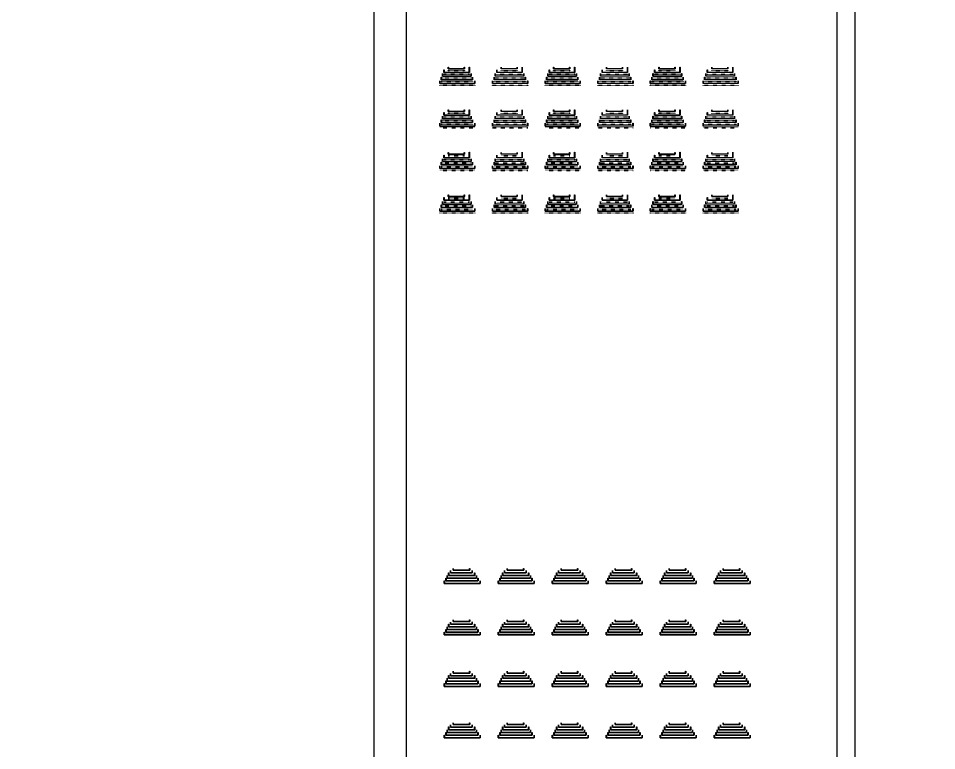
# Model space of a CAD drawing. Header units: inches. Extents: x -42 to 72, y -34 to 80.
# Drawn here: x 43.22 to 50.37, y 24.43 to 30.13 of the extents above; entities that cross this region are included whole.
import ezdxf

# ---------------------------------------------------------------- set-up
doc = ezdxf.new("R2010")
doc.units = ezdxf.units.IN
doc.header["$MEASUREMENT"] = 0
doc.layers.add('Layer 1', color=7, linetype='Continuous')

# ---------------------------------------------------------------- blocks, each defined once
blk = doc.blocks.new('*U2206')
blk.add_lwpolyline([(-0.0014, -0.0013), (0.0014, -0.0013), (0, 0.0013)], close=True)
blk = doc.blocks.new('*U2207')
at = {"color": 0, "linetype": 'ByBlock', "lineweight": -2, "transparency": 16777216}
for p in [(0, 0), (0.0014, 0), (0.0028, 0), (0.0042, 0), (0.0056, 0), (0.007, 0), (0.0084, 0), (0.0098, 0), (0.0112, 0), (0.0126, 0), (0.014, 0), (0.0154, 0), (0.0168, 0), (0.0182, 0), (0.0196, 0), (0.021, 0), (0.0224, 0), (0.0238, 0), (0.0252, 0), (0.0266, 0), (0.028, 0), (0.0294, 0), (0.0308, 0), (0.0322, 0), (0.0336, 0), (0.035, 0), (0.0364, 0), (0.0378, 0), (0.0392, 0), (0.0406, 0), (0.042, 0), (0.0434, 0), (0.0448, 0), (0.0462, 0), (0.0476, 0), (0.049, 0), (0.0504, 0), (0.0518, 0), (0.0532, 0), (0.0546, 0), (0.056, 0), (0.0574, 0), (0.0588, 0), (0.0602, 0), (0.0616, 0), (0.063, 0), (0.0644, 0), (0.0658, 0), (0.0672, 0), (0.0686, 0), (0.07, 0), (0.0714, 0), (0.0728, 0), (0.0742, 0), (0.0756, 0), (0.077, 0), (0.0784, 0), (0.0798, 0), (0.0812, 0), (0.0826, 0), (0.084, 0), (0.0854, 0), (0.0868, 0), (0.0882, 0), (0.0896, 0), (0.091, 0), (0.0924, 0), (0.0938, 0), (0.0952, 0), (0.0966, 0), (0.098, 0), (0.0994, 0), (0.1008, 0), (0.1022, 0), (0.1036, 0), (0.105, 0), (0.1064, 0), (0.1078, 0), (0.1092, 0), (0.1106, 0), (0.112, 0), (0.1134, 0), (0.1148, 0), (0.1162, 0), (0.1176, 0), (0.119, 0), (0.1204, 0), (0.1218, 0), (0.1232, 0), (0.1246, 0), (0.126, 0)]:
    blk.add_blockref('*U2206', p, dxfattribs=at)
blk = doc.blocks.new('*U2154')
blk.add_lwpolyline([(-0.0014, -0.0013), (0.0014, -0.0013), (0, 0.0013)], close=True)
blk = doc.blocks.new('*U2155')
at = {"color": 0, "linetype": 'ByBlock', "lineweight": -2, "transparency": 16777216}
for p in [(0, 0), (0.0014, 0), (0.0028, 0), (0.0042, 0), (0.0056, 0), (0.007, 0), (0.0084, 0), (0.0098, 0), (0.0112, 0), (0.0126, 0), (0.014, 0), (0.0154, 0), (0.0168, 0), (0.0182, 0), (0.0196, 0), (0.021, 0), (0.0224, 0), (0.0238, 0), (0.0252, 0), (0.0266, 0), (0.028, 0), (0.0294, 0), (0.0308, 0), (0.0322, 0), (0.0336, 0), (0.035, 0), (0.0364, 0), (0.0378, 0), (0.0392, 0), (0.0406, 0), (0.042, 0), (0.0434, 0), (0.0448, 0), (0.0462, 0), (0.0476, 0), (0.049, 0), (0.0504, 0), (0.0518, 0), (0.0532, 0), (0.0546, 0), (0.056, 0), (0.0574, 0), (0.0588, 0), (0.0602, 0), (0.0616, 0), (0.063, 0), (0.0644, 0), (0.0658, 0), (0.0672, 0), (0.0686, 0), (0.07, 0), (0.0714, 0), (0.0728, 0), (0.0742, 0), (0.0756, 0), (0.077, 0), (0.0784, 0), (0.0798, 0), (0.0812, 0), (0.0826, 0), (0.084, 0), (0.0854, 0), (0.0868, 0), (0.0882, 0), (0.0896, 0), (0.091, 0), (0.0924, 0), (0.0938, 0), (0.0952, 0), (0.0966, 0), (0.098, 0), (0.0994, 0), (0.1008, 0), (0.1022, 0), (0.1036, 0), (0.105, 0), (0.1064, 0), (0.1078, 0), (0.1092, 0), (0.1106, 0), (0.112, 0), (0.1134, 0), (0.1148, 0), (0.1162, 0), (0.1176, 0), (0.119, 0), (0.1204, 0), (0.1218, 0), (0.1232, 0), (0.1246, 0), (0.126, 0), (0.1274, 0), (0.1288, 0), (0.1302, 0), (0.1316, 0), (0.133, 0), (0.1344, 0), (0.1358, 0), (0.1372, 0), (0.1386, 0), (0.14, 0), (0.1414, 0), (0.1428, 0), (0.1442, 0), (0.1456, 0), (0.147, 0), (0.1484, 0), (0.1498, 0), (0.1512, 0), (0.1526, 0), (0.154, 0), (0.1554, 0), (0.1568, 0), (0.1582, 0), (0.1596, 0), (0.161, 0), (0.1624, 0), (0.1638, 0), (0.1652, 0), (0.1666, 0)]:
    blk.add_blockref('*U2154', p, dxfattribs=at)
blk = doc.blocks.new('*U2200')
blk.add_lwpolyline([(-0.0014, -0.0013), (0.0014, -0.0013), (0, 0.0013)], close=True)
blk = doc.blocks.new('*U2201')
at = {"color": 0, "linetype": 'ByBlock', "lineweight": -2, "transparency": 16777216}
for p in [(0, 0), (0.0014, 0), (0.0028, 0), (0.0042, 0), (0.0056, 0), (0.007, 0), (0.0084, 0), (0.0098, 0), (0.0112, 0), (0.0126, 0), (0.014, 0), (0.0154, 0), (0.0168, 0), (0.0182, 0), (0.0196, 0), (0.021, 0), (0.0224, 0), (0.0238, 0), (0.0252, 0), (0.0266, 0), (0.028, 0), (0.0294, 0), (0.0308, 0), (0.0322, 0), (0.0336, 0), (0.035, 0), (0.0364, 0), (0.0378, 0), (0.0392, 0), (0.0406, 0), (0.042, 0), (0.0434, 0), (0.0448, 0), (0.0462, 0), (0.0476, 0), (0.049, 0), (0.0504, 0), (0.0518, 0), (0.0532, 0), (0.0546, 0), (0.056, 0), (0.0574, 0), (0.0588, 0), (0.0602, 0), (0.0616, 0), (0.063, 0), (0.0644, 0), (0.0658, 0), (0.0672, 0), (0.0686, 0), (0.07, 0), (0.0714, 0), (0.0728, 0), (0.0742, 0), (0.0756, 0), (0.077, 0), (0.0784, 0), (0.0798, 0), (0.0812, 0), (0.0826, 0), (0.084, 0), (0.0854, 0), (0.0868, 0), (0.0882, 0), (0.0896, 0), (0.091, 0), (0.0924, 0), (0.0938, 0), (0.0952, 0), (0.0966, 0), (0.098, 0), (0.0994, 0), (0.1008, 0), (0.1022, 0), (0.1036, 0), (0.105, 0), (0.1064, 0), (0.1078, 0), (0.1092, 0), (0.1106, 0), (0.112, 0), (0.1134, 0), (0.1148, 0), (0.1162, 0), (0.1176, 0), (0.119, 0), (0.1204, 0), (0.1218, 0), (0.1232, 0), (0.1246, 0), (0.126, 0), (0.1274, 0), (0.1288, 0), (0.1302, 0), (0.1316, 0), (0.133, 0), (0.1344, 0), (0.1358, 0), (0.1372, 0), (0.1386, 0), (0.14, 0), (0.1414, 0), (0.1428, 0), (0.1442, 0), (0.1456, 0), (0.147, 0), (0.1484, 0), (0.1498, 0), (0.1512, 0), (0.1526, 0), (0.154, 0), (0.1554, 0), (0.1568, 0), (0.1582, 0), (0.1596, 0), (0.161, 0), (0.1624, 0), (0.1638, 0), (0.1652, 0), (0.1666, 0), (0.168, 0), (0.1694, 0), (0.1708, 0), (0.1722, 0), (0.1736, 0), (0.175, 0), (0.1764, 0), (0.1778, 0), (0.1792, 0), (0.1806, 0), (0.182, 0), (0.1834, 0), (0.1848, 0), (0.1862, 0), (0.1876, 0), (0.189, 0), (0.1904, 0), (0.1918, 0), (0.1932, 0), (0.1946, 0), (0.196, 0), (0.1974, 0), (0.1988, 0), (0.2002, 0)]:
    blk.add_blockref('*U2200', p, dxfattribs=at)
blk = doc.blocks.new('*U2165')
blk.add_lwpolyline([(-0.0014, -0.0013), (0.0014, -0.0013), (0, 0.0013)], close=True)
blk = doc.blocks.new('*U2166')
at = {"color": 0, "linetype": 'ByBlock', "lineweight": -2, "transparency": 16777216}
for p in [(0, 0), (0.0014, 0), (0.0028, 0), (0.0042, 0), (0.0056, 0), (0.007, 0), (0.0084, 0), (0.0098, 0), (0.0112, 0), (0.0126, 0), (0.014, 0), (0.0154, 0), (0.0168, 0), (0.0182, 0), (0.0196, 0), (0.021, 0), (0.0224, 0), (0.0238, 0), (0.0252, 0), (0.0266, 0), (0.028, 0), (0.0294, 0), (0.0308, 0), (0.0322, 0), (0.0336, 0), (0.035, 0), (0.0364, 0), (0.0378, 0), (0.0392, 0), (0.0406, 0), (0.042, 0), (0.0434, 0), (0.0448, 0), (0.0462, 0), (0.0476, 0), (0.049, 0), (0.0504, 0), (0.0518, 0), (0.0532, 0), (0.0546, 0), (0.056, 0), (0.0574, 0), (0.0588, 0), (0.0602, 0), (0.0616, 0), (0.063, 0), (0.0644, 0), (0.0658, 0), (0.0672, 0), (0.0686, 0), (0.07, 0), (0.0714, 0), (0.0728, 0), (0.0742, 0), (0.0756, 0), (0.077, 0), (0.0784, 0), (0.0798, 0), (0.0812, 0), (0.0826, 0), (0.084, 0), (0.0854, 0), (0.0868, 0), (0.0882, 0), (0.0896, 0), (0.091, 0), (0.0924, 0), (0.0938, 0), (0.0952, 0), (0.0966, 0), (0.098, 0), (0.0994, 0), (0.1008, 0), (0.1022, 0), (0.1036, 0), (0.105, 0), (0.1064, 0), (0.1078, 0), (0.1092, 0), (0.1106, 0), (0.112, 0), (0.1134, 0), (0.1148, 0), (0.1162, 0), (0.1176, 0), (0.119, 0), (0.1204, 0), (0.1218, 0), (0.1232, 0), (0.1246, 0), (0.126, 0), (0.1274, 0), (0.1288, 0), (0.1302, 0), (0.1316, 0), (0.133, 0), (0.1344, 0), (0.1358, 0), (0.1372, 0), (0.1386, 0), (0.14, 0), (0.1414, 0), (0.1428, 0), (0.1442, 0), (0.1456, 0), (0.147, 0), (0.1484, 0), (0.1498, 0), (0.1512, 0), (0.1526, 0), (0.154, 0), (0.1554, 0), (0.1568, 0), (0.1582, 0), (0.1596, 0), (0.161, 0), (0.1624, 0), (0.1638, 0), (0.1652, 0), (0.1666, 0), (0.168, 0), (0.1694, 0), (0.1708, 0), (0.1722, 0), (0.1736, 0), (0.175, 0), (0.1764, 0), (0.1778, 0), (0.1792, 0), (0.1806, 0), (0.182, 0), (0.1834, 0), (0.1848, 0), (0.1862, 0), (0.1876, 0), (0.189, 0), (0.1904, 0), (0.1918, 0), (0.1932, 0), (0.1946, 0), (0.196, 0), (0.1974, 0), (0.1988, 0), (0.2002, 0), (0.2016, 0), (0.203, 0), (0.2044, 0), (0.2058, 0), (0.2072, 0), (0.2086, 0), (0.21, 0), (0.2114, 0), (0.2128, 0), (0.2142, 0), (0.2156, 0), (0.217, 0), (0.2184, 0), (0.2198, 0), (0.2212, 0), (0.2226, 0), (0.224, 0), (0.2254, 0), (0.2268, 0)]:
    blk.add_blockref('*U2165', p, dxfattribs=at)
blk = doc.blocks.new('*U2204')
blk.add_lwpolyline([(-0.0014, -0.0013), (0.0014, -0.0013), (0, 0.0013)], close=True)
blk = doc.blocks.new('*U2205')
at = {"color": 0, "linetype": 'ByBlock', "lineweight": -2, "transparency": 16777216}
for p in [(0, 0), (0.0014, 0), (0.0028, 0), (0.0042, 0), (0.0056, 0), (0.007, 0), (0.0084, 0), (0.0098, 0), (0.0112, 0), (0.0126, 0), (0.014, 0), (0.0154, 0), (0.0168, 0), (0.0182, 0), (0.0196, 0), (0.021, 0), (0.0224, 0), (0.0238, 0), (0.0252, 0), (0.0266, 0), (0.028, 0), (0.0294, 0), (0.0308, 0), (0.0322, 0), (0.0336, 0), (0.035, 0), (0.0364, 0), (0.0378, 0), (0.0392, 0), (0.0406, 0), (0.042, 0), (0.0434, 0), (0.0448, 0), (0.0462, 0), (0.0476, 0), (0.049, 0), (0.0504, 0), (0.0518, 0), (0.0532, 0), (0.0546, 0), (0.056, 0), (0.0574, 0), (0.0588, 0), (0.0602, 0), (0.0616, 0), (0.063, 0), (0.0644, 0), (0.0658, 0), (0.0672, 0), (0.0686, 0), (0.07, 0), (0.0714, 0), (0.0728, 0), (0.0742, 0), (0.0756, 0), (0.077, 0), (0.0784, 0), (0.0798, 0), (0.0812, 0), (0.0826, 0), (0.084, 0), (0.0854, 0), (0.0868, 0), (0.0882, 0), (0.0896, 0), (0.091, 0), (0.0924, 0), (0.0938, 0), (0.0952, 0), (0.0966, 0), (0.098, 0), (0.0994, 0), (0.1008, 0), (0.1022, 0), (0.1036, 0), (0.105, 0), (0.1064, 0), (0.1078, 0), (0.1092, 0), (0.1106, 0), (0.112, 0), (0.1134, 0), (0.1148, 0), (0.1162, 0), (0.1176, 0), (0.119, 0), (0.1204, 0), (0.1218, 0), (0.1232, 0), (0.1246, 0), (0.126, 0), (0.1274, 0), (0.1288, 0), (0.1302, 0), (0.1316, 0), (0.133, 0), (0.1344, 0), (0.1358, 0), (0.1372, 0), (0.1386, 0), (0.14, 0), (0.1414, 0), (0.1428, 0), (0.1442, 0), (0.1456, 0), (0.147, 0), (0.1484, 0), (0.1498, 0), (0.1512, 0), (0.1526, 0), (0.154, 0), (0.1554, 0), (0.1568, 0), (0.1582, 0), (0.1596, 0), (0.161, 0), (0.1624, 0), (0.1638, 0), (0.1652, 0), (0.1666, 0), (0.168, 0), (0.1694, 0), (0.1708, 0), (0.1722, 0), (0.1736, 0), (0.175, 0), (0.1764, 0), (0.1778, 0), (0.1792, 0), (0.1806, 0), (0.182, 0), (0.1834, 0), (0.1848, 0), (0.1862, 0), (0.1876, 0), (0.189, 0), (0.1904, 0), (0.1918, 0), (0.1932, 0), (0.1946, 0), (0.196, 0), (0.1974, 0), (0.1988, 0), (0.2002, 0), (0.2016, 0), (0.203, 0), (0.2044, 0), (0.2058, 0), (0.2072, 0), (0.2086, 0), (0.21, 0), (0.2114, 0), (0.2128, 0), (0.2142, 0), (0.2156, 0), (0.217, 0), (0.2184, 0), (0.2198, 0), (0.2212, 0), (0.2226, 0), (0.224, 0), (0.2254, 0), (0.2268, 0), (0.2282, 0), (0.2296, 0), (0.231, 0), (0.2324, 0), (0.2338, 0), (0.2352, 0), (0.2366, 0), (0.238, 0), (0.2394, 0), (0.2408, 0), (0.2422, 0), (0.2436, 0), (0.245, 0), (0.2464, 0)]:
    blk.add_blockref('*U2204', p, dxfattribs=at)
blk = doc.blocks.new('*U2202')
blk.add_lwpolyline([(-0.0014, -0.0013), (0.0014, -0.0013), (0, 0.0013)], close=True)
blk = doc.blocks.new('*U2203')
at = {"color": 0, "linetype": 'ByBlock', "lineweight": -2, "transparency": 16777216}
for p in [(0, 0), (0.0014, 0), (0.0028, 0), (0.0042, 0), (0.0056, 0), (0.007, 0), (0.0084, 0), (0.0098, 0), (0.0112, 0), (0.0126, 0), (0.014, 0), (0.0154, 0), (0.0168, 0), (0.0182, 0), (0.0196, 0), (0.021, 0), (0.0224, 0), (0.0238, 0), (0.0252, 0), (0.0266, 0), (0.028, 0), (0.0294, 0), (0.0308, 0), (0.0322, 0), (0.0336, 0), (0.035, 0), (0.0364, 0), (0.0378, 0), (0.0392, 0), (0.0406, 0), (0.042, 0), (0.0434, 0), (0.0448, 0), (0.0462, 0), (0.0476, 0), (0.049, 0), (0.0504, 0), (0.0518, 0), (0.0532, 0), (0.0546, 0), (0.056, 0), (0.0574, 0), (0.0588, 0), (0.0602, 0), (0.0616, 0), (0.063, 0), (0.0644, 0), (0.0658, 0), (0.0672, 0), (0.0686, 0), (0.07, 0), (0.0714, 0), (0.0728, 0), (0.0742, 0), (0.0756, 0), (0.077, 0), (0.0784, 0), (0.0798, 0), (0.0812, 0), (0.0826, 0), (0.084, 0), (0.0854, 0), (0.0868, 0), (0.0882, 0), (0.0896, 0), (0.091, 0), (0.0924, 0), (0.0938, 0), (0.0952, 0), (0.0966, 0), (0.098, 0), (0.0994, 0), (0.1008, 0), (0.1022, 0), (0.1036, 0), (0.105, 0), (0.1064, 0), (0.1078, 0), (0.1092, 0), (0.1106, 0), (0.112, 0), (0.1134, 0), (0.1148, 0), (0.1162, 0), (0.1176, 0), (0.119, 0), (0.1204, 0), (0.1218, 0), (0.1232, 0), (0.1246, 0), (0.126, 0), (0.1274, 0), (0.1288, 0), (0.1302, 0), (0.1316, 0), (0.133, 0), (0.1344, 0), (0.1358, 0), (0.1372, 0), (0.1386, 0), (0.14, 0), (0.1414, 0), (0.1428, 0), (0.1442, 0), (0.1456, 0), (0.147, 0), (0.1484, 0), (0.1498, 0), (0.1512, 0), (0.1526, 0), (0.154, 0), (0.1554, 0), (0.1568, 0), (0.1582, 0), (0.1596, 0), (0.161, 0), (0.1624, 0), (0.1638, 0), (0.1652, 0), (0.1666, 0), (0.168, 0), (0.1694, 0), (0.1708, 0), (0.1722, 0), (0.1736, 0), (0.175, 0), (0.1764, 0), (0.1778, 0), (0.1792, 0), (0.1806, 0), (0.182, 0), (0.1834, 0), (0.1848, 0), (0.1862, 0), (0.1876, 0), (0.189, 0), (0.1904, 0), (0.1918, 0), (0.1932, 0), (0.1946, 0), (0.196, 0), (0.1974, 0), (0.1988, 0), (0.2002, 0), (0.2016, 0), (0.203, 0), (0.2044, 0), (0.2058, 0), (0.2072, 0), (0.2086, 0), (0.21, 0), (0.2114, 0), (0.2128, 0), (0.2142, 0), (0.2156, 0), (0.217, 0), (0.2184, 0), (0.2198, 0), (0.2212, 0), (0.2226, 0), (0.224, 0), (0.2254, 0), (0.2268, 0), (0.2282, 0), (0.2296, 0), (0.231, 0), (0.2324, 0), (0.2338, 0), (0.2352, 0), (0.2366, 0), (0.238, 0), (0.2394, 0), (0.2408, 0), (0.2422, 0), (0.2436, 0), (0.245, 0), (0.2464, 0), (0.2478, 0), (0.2492, 0), (0.2506, 0), (0.252, 0), (0.2534, 0), (0.2548, 0), (0.2562, 0), (0.2576, 0), (0.259, 0), (0.2604, 0), (0.2618, 0), (0.2632, 0), (0.2646, 0), (0.266, 0), (0.2674, 0), (0.2688, 0), (0.2702, 0), (0.2716, 0), (0.273, 0), (0.2744, 0), (0.2758, 0), (0.2772, 0)]:
    blk.add_blockref('*U2202', p, dxfattribs=at)
blk = doc.blocks.new('*U2137')
for points in [[(-0.1178, 0.0042), (-0.1168, 0.0042), (-0.1168, -0.016), (0.1105, -0.016), (0.1105, 0.0042), (0.1115, 0.0042), (0.1115, -0.0171), (-0.1178, -0.0171), (-0.1178, 0.0042)], [(-0.106, 0.0252), (-0.1049, 0.0252), (-0.1049, 0.0049), (0.0963, 0.0049), (0.0963, 0.0252), (0.0975, 0.0252), (0.0975, 0.0039), (-0.106, 0.0039), (-0.106, 0.0252)], [(-0.0922, 0.0423), (-0.0911, 0.0423), (-0.0911, 0.0257), (0.0764, 0.0257), (0.0764, 0.0424), (0.0775, 0.0423), (0.0775, 0.0246), (-0.0922, 0.0246), (-0.0922, 0.0423)], [(-0.0708, 0.0587), (-0.0697, 0.0587), (-0.0697, 0.0463), (0.0567, 0.0463), (0.0567, 0.0587), (0.0577, 0.0587), (0.0577, 0.0452), (-0.0708, 0.0452), (-0.0708, 0.0587)], [(-0.1402, -0.0374), (-0.1391, -0.0374), (-0.1391, -0.0577), (0.1391, -0.0577), (0.1391, -0.0374), (0.1402, -0.0374), (0.1402, -0.0587), (-0.1402, -0.0587), (-0.1402, -0.0374)], [(-0.127, -0.0167), (-0.1259, -0.0167), (-0.1259, -0.037), (0.122, -0.037), (0.122, -0.0168), (0.1231, -0.0167), (0.1231, -0.038), (-0.127, -0.038), (-0.127, -0.0167)]]:
    blk.add_lwpolyline(points)
blk.add_lwpolyline([(-0.0708, 0.0468), (-0.0708, 0.0468), (-0.0708, 0.0468)], close=True)
for name, p in [('*U2201', (-0.1046, 0.0052)), ('*U2155', (-0.0908, 0.0258)), ('*U2207', (-0.0693, 0.0465)), ('*U2203', (-0.1387, -0.0574)), ('*U2205', (-0.1255, -0.0368)), ('*U2166', (-0.1164, -0.0158))]:
    blk.add_blockref(name, p)
blk = doc.blocks.new('*U2138')
at = {"color": 0, "linetype": 'ByBlock', "lineweight": -2, "transparency": 16777216}
for p in [(0, 1.2), (0.4205, 1.2), (0.841, 1.2), (1.2615, 1.2), (1.682, 1.2), (2.1025, 1.2), (0, 0.8), (0.4205, 0.8), (0.841, 0.8), (1.2615, 0.8), (1.682, 0.8), (2.1025, 0.8), (0, 0.4), (0.4205, 0.4), (0.841, 0.4), (1.2615, 0.4), (1.682, 0.4), (2.1025, 0.4), (0, 0), (0.4205, 0), (0.841, 0), (1.2615, 0), (1.682, 0), (2.1025, 0)]:
    blk.add_blockref('*U2137', p, dxfattribs=at)
blk = doc.blocks.new('*U2146')
blk.add_lwpolyline([(-0.0006, 0.001), (0.0006, 0.001), (0.0006, -0.001), (-0.0006, -0.001)], close=True)
blk = doc.blocks.new('*U2147')
at = {"color": 0, "linetype": 'ByBlock', "lineweight": -2, "transparency": 16777216}
for p in [(0, 0), (0.0027, 0), (0.0054, 0), (0.0081, 0), (0.0108, 0), (0.0135, 0), (0.0162, 0), (0.0189, 0), (0.0216, 0), (0.0243, 0), (0.027, 0), (0.0297, 0), (0.0324, 0), (0.0351, 0), (0.0378, 0), (0.0405, 0), (0.0432, 0), (0.0459, 0), (0.0486, 0), (0.0513, 0), (0.054, 0), (0.0567, 0), (0.0594, 0), (0.0621, 0), (0.0648, 0), (0.0675, 0), (0.0702, 0), (0.0729, 0), (0.0756, 0), (0.0783, 0), (0.081, 0), (0.0837, 0), (0.0864, 0), (0.0891, 0), (0.0918, 0), (0.0945, 0), (0.0972, 0), (0.0999, 0), (0.1026, 0), (0.1053, 0), (0.108, 0), (0.1107, 0), (0.1134, 0), (0.1161, 0), (0.1188, 0), (0.1215, 0), (0.1242, 0)]:
    blk.add_blockref('*U2146', p, dxfattribs=at)
blk = doc.blocks.new('*U2192')
blk.add_lwpolyline([(-0.0006, 0.001), (0.0006, 0.001), (0.0006, -0.001), (-0.0006, -0.001)], close=True)
blk = doc.blocks.new('*U2193')
at = {"color": 0, "linetype": 'ByBlock', "lineweight": -2, "transparency": 16777216}
for p in [(0, 0), (0.0027, 0), (0.0054, 0), (0.0081, 0), (0.0108, 0), (0.0135, 0), (0.0162, 0), (0.0189, 0), (0.0216, 0), (0.0243, 0), (0.027, 0), (0.0297, 0), (0.0324, 0), (0.0351, 0), (0.0378, 0), (0.0405, 0), (0.0432, 0), (0.0459, 0), (0.0486, 0), (0.0513, 0), (0.054, 0), (0.0567, 0), (0.0594, 0), (0.0621, 0), (0.0648, 0), (0.0675, 0), (0.0702, 0), (0.0729, 0), (0.0756, 0), (0.0783, 0), (0.081, 0), (0.0837, 0), (0.0864, 0), (0.0891, 0), (0.0918, 0), (0.0945, 0), (0.0972, 0), (0.0999, 0), (0.1026, 0), (0.1053, 0), (0.108, 0), (0.1107, 0), (0.1134, 0), (0.1161, 0), (0.1188, 0), (0.1215, 0), (0.1242, 0), (0.1269, 0), (0.1296, 0), (0.1323, 0), (0.135, 0), (0.1377, 0), (0.1404, 0), (0.1431, 0), (0.1458, 0), (0.1485, 0), (0.1512, 0), (0.1539, 0), (0.1566, 0), (0.1593, 0), (0.162, 0), (0.1647, 0), (0.1674, 0), (0.1701, 0), (0.1728, 0), (0.1755, 0), (0.1782, 0), (0.1809, 0), (0.1836, 0), (0.1863, 0), (0.189, 0), (0.1917, 0), (0.1944, 0), (0.1971, 0)]:
    blk.add_blockref('*U2192', p, dxfattribs=at)
blk = doc.blocks.new('*U2171')
blk.add_lwpolyline([(-0.0006, 0.001), (0.0006, 0.001), (0.0006, -0.001), (-0.0006, -0.001)], close=True)
blk = doc.blocks.new('*U2172')
at = {"color": 0, "linetype": 'ByBlock', "lineweight": -2, "transparency": 16777216}
for p in [(0, 0), (0.0027, 0), (0.0054, 0), (0.0081, 0), (0.0108, 0), (0.0135, 0), (0.0162, 0), (0.0189, 0), (0.0216, 0), (0.0243, 0), (0.027, 0), (0.0297, 0), (0.0324, 0), (0.0351, 0), (0.0378, 0), (0.0405, 0), (0.0432, 0), (0.0459, 0), (0.0486, 0), (0.0513, 0), (0.054, 0), (0.0567, 0), (0.0594, 0), (0.0621, 0), (0.0648, 0), (0.0675, 0), (0.0702, 0), (0.0729, 0), (0.0756, 0), (0.0783, 0), (0.081, 0), (0.0837, 0), (0.0864, 0), (0.0891, 0), (0.0918, 0), (0.0945, 0), (0.0972, 0), (0.0999, 0), (0.1026, 0), (0.1053, 0), (0.108, 0), (0.1107, 0), (0.1134, 0), (0.1161, 0), (0.1188, 0), (0.1215, 0), (0.1242, 0), (0.1269, 0), (0.1296, 0), (0.1323, 0), (0.135, 0), (0.1377, 0), (0.1404, 0), (0.1431, 0), (0.1458, 0), (0.1485, 0), (0.1512, 0), (0.1539, 0), (0.1566, 0), (0.1593, 0), (0.162, 0), (0.1647, 0), (0.1674, 0), (0.1701, 0), (0.1728, 0), (0.1755, 0), (0.1782, 0), (0.1809, 0), (0.1836, 0), (0.1863, 0), (0.189, 0), (0.1917, 0), (0.1944, 0), (0.1971, 0), (0.1998, 0), (0.2025, 0), (0.2052, 0), (0.2079, 0), (0.2106, 0), (0.2133, 0), (0.216, 0), (0.2187, 0), (0.2214, 0), (0.2241, 0), (0.2268, 0), (0.2295, 0), (0.2322, 0), (0.2349, 0), (0.2376, 0), (0.2403, 0), (0.243, 0), (0.2457, 0), (0.2484, 0), (0.2511, 0), (0.2538, 0), (0.2565, 0), (0.2592, 0), (0.2619, 0), (0.2646, 0), (0.2673, 0), (0.27, 0), (0.2727, 0)]:
    blk.add_blockref('*U2171', p, dxfattribs=at)
blk = doc.blocks.new('*U2167')
blk.add_lwpolyline([(-0.0006, 0.001), (0.0006, 0.001), (0.0006, -0.001), (-0.0006, -0.001)], close=True)
blk = doc.blocks.new('*U2168')
at = {"color": 0, "linetype": 'ByBlock', "lineweight": -2, "transparency": 16777216}
for p in [(0, 0), (0.0027, 0), (0.0054, 0), (0.0081, 0), (0.0108, 0), (0.0135, 0), (0.0162, 0), (0.0189, 0), (0.0216, 0), (0.0243, 0), (0.027, 0), (0.0297, 0), (0.0324, 0), (0.0351, 0), (0.0378, 0), (0.0405, 0), (0.0432, 0), (0.0459, 0), (0.0486, 0), (0.0513, 0), (0.054, 0), (0.0567, 0), (0.0594, 0), (0.0621, 0), (0.0648, 0), (0.0675, 0), (0.0702, 0), (0.0729, 0), (0.0756, 0), (0.0783, 0), (0.081, 0), (0.0837, 0), (0.0864, 0), (0.0891, 0), (0.0918, 0), (0.0945, 0), (0.0972, 0), (0.0999, 0), (0.1026, 0), (0.1053, 0), (0.108, 0), (0.1107, 0), (0.1134, 0), (0.1161, 0), (0.1188, 0), (0.1215, 0), (0.1242, 0), (0.1269, 0), (0.1296, 0), (0.1323, 0), (0.135, 0), (0.1377, 0), (0.1404, 0), (0.1431, 0), (0.1458, 0), (0.1485, 0), (0.1512, 0), (0.1539, 0), (0.1566, 0), (0.1593, 0), (0.162, 0), (0.1647, 0), (0.1674, 0), (0.1701, 0), (0.1728, 0), (0.1755, 0), (0.1782, 0), (0.1809, 0), (0.1836, 0), (0.1863, 0), (0.189, 0), (0.1917, 0), (0.1944, 0), (0.1971, 0), (0.1998, 0), (0.2025, 0), (0.2052, 0), (0.2079, 0), (0.2106, 0), (0.2133, 0), (0.216, 0), (0.2187, 0), (0.2214, 0), (0.2241, 0), (0.2268, 0), (0.2295, 0), (0.2322, 0), (0.2349, 0), (0.2376, 0), (0.2403, 0), (0.243, 0)]:
    blk.add_blockref('*U2167', p, dxfattribs=at)
blk = doc.blocks.new('*U2148')
blk.add_lwpolyline([(-0.0006, 0.001), (0.0006, 0.001), (0.0006, -0.001), (-0.0006, -0.001)], close=True)
blk = doc.blocks.new('*U2149')
at = {"color": 0, "linetype": 'ByBlock', "lineweight": -2, "transparency": 16777216}
for p in [(0, 0), (0.0027, 0), (0.0054, 0), (0.0081, 0), (0.0108, 0), (0.0135, 0), (0.0162, 0), (0.0189, 0), (0.0216, 0), (0.0243, 0), (0.027, 0), (0.0297, 0), (0.0324, 0), (0.0351, 0), (0.0378, 0), (0.0405, 0), (0.0432, 0), (0.0459, 0), (0.0486, 0), (0.0513, 0), (0.054, 0), (0.0567, 0), (0.0594, 0), (0.0621, 0), (0.0648, 0), (0.0675, 0), (0.0702, 0), (0.0729, 0), (0.0756, 0), (0.0783, 0), (0.081, 0), (0.0837, 0), (0.0864, 0), (0.0891, 0), (0.0918, 0), (0.0945, 0), (0.0972, 0), (0.0999, 0), (0.1026, 0), (0.1053, 0), (0.108, 0), (0.1107, 0), (0.1134, 0), (0.1161, 0), (0.1188, 0), (0.1215, 0), (0.1242, 0), (0.1269, 0), (0.1296, 0), (0.1323, 0), (0.135, 0), (0.1377, 0), (0.1404, 0), (0.1431, 0), (0.1458, 0), (0.1485, 0), (0.1512, 0), (0.1539, 0), (0.1566, 0), (0.1593, 0), (0.162, 0), (0.1647, 0), (0.1674, 0), (0.1701, 0), (0.1728, 0), (0.1755, 0), (0.1782, 0), (0.1809, 0), (0.1836, 0), (0.1863, 0), (0.189, 0), (0.1917, 0), (0.1944, 0), (0.1971, 0), (0.1998, 0), (0.2025, 0), (0.2052, 0), (0.2079, 0), (0.2106, 0), (0.2133, 0), (0.216, 0), (0.2187, 0), (0.2214, 0)]:
    blk.add_blockref('*U2148', p, dxfattribs=at)
blk = doc.blocks.new('*U2176')
blk.add_lwpolyline([(-0.0006, 0.001), (0.0006, 0.001), (0.0006, -0.001), (-0.0006, -0.001)], close=True)
blk = doc.blocks.new('*U2177')
at = {"color": 0, "linetype": 'ByBlock', "lineweight": -2, "transparency": 16777216}
for p in [(0, 0), (0.0027, 0), (0.0054, 0), (0.0081, 0), (0.0108, 0), (0.0135, 0), (0.0162, 0), (0.0189, 0), (0.0216, 0), (0.0243, 0), (0.027, 0), (0.0297, 0), (0.0324, 0), (0.0351, 0), (0.0378, 0), (0.0405, 0), (0.0432, 0), (0.0459, 0), (0.0486, 0), (0.0513, 0), (0.054, 0), (0.0567, 0), (0.0594, 0), (0.0621, 0), (0.0648, 0), (0.0675, 0), (0.0702, 0), (0.0729, 0), (0.0756, 0), (0.0783, 0), (0.081, 0), (0.0837, 0), (0.0864, 0), (0.0891, 0), (0.0918, 0), (0.0945, 0), (0.0972, 0), (0.0999, 0), (0.1026, 0), (0.1053, 0), (0.108, 0), (0.1107, 0), (0.1134, 0), (0.1161, 0), (0.1188, 0), (0.1215, 0), (0.1242, 0)]:
    blk.add_blockref('*U2176', p, dxfattribs=at)
blk = doc.blocks.new('*U2158')
blk.add_lwpolyline([(-0.0006, 0.001), (0.0006, 0.001), (0.0006, -0.001), (-0.0006, -0.001)], close=True)
blk = doc.blocks.new('*U2159')
at = {"color": 0, "linetype": 'ByBlock', "lineweight": -2, "transparency": 16777216}
for p in [(0, 0), (0.0027, 0), (0.0054, 0), (0.0081, 0), (0.0108, 0), (0.0135, 0), (0.0162, 0), (0.0189, 0), (0.0216, 0), (0.0243, 0), (0.027, 0), (0.0297, 0), (0.0324, 0), (0.0351, 0), (0.0378, 0), (0.0405, 0), (0.0432, 0), (0.0459, 0), (0.0486, 0), (0.0513, 0), (0.054, 0), (0.0567, 0), (0.0594, 0), (0.0621, 0), (0.0648, 0), (0.0675, 0), (0.0702, 0), (0.0729, 0), (0.0756, 0), (0.0783, 0), (0.081, 0), (0.0837, 0), (0.0864, 0), (0.0891, 0), (0.0918, 0), (0.0945, 0), (0.0972, 0), (0.0999, 0), (0.1026, 0), (0.1053, 0), (0.108, 0), (0.1107, 0), (0.1134, 0), (0.1161, 0), (0.1188, 0), (0.1215, 0), (0.1242, 0), (0.1269, 0), (0.1296, 0), (0.1323, 0), (0.135, 0), (0.1377, 0), (0.1404, 0), (0.1431, 0), (0.1458, 0), (0.1485, 0), (0.1512, 0), (0.1539, 0), (0.1566, 0), (0.1593, 0), (0.162, 0), (0.1647, 0), (0.1674, 0), (0.1701, 0), (0.1728, 0), (0.1755, 0), (0.1782, 0), (0.1809, 0), (0.1836, 0), (0.1863, 0), (0.189, 0), (0.1917, 0), (0.1944, 0), (0.1971, 0)]:
    blk.add_blockref('*U2158', p, dxfattribs=at)
blk = doc.blocks.new('*U2144')
blk.add_lwpolyline([(-0.0006, 0.001), (0.0006, 0.001), (0.0006, -0.001), (-0.0006, -0.001)], close=True)
blk = doc.blocks.new('*U2145')
at = {"color": 0, "linetype": 'ByBlock', "lineweight": -2, "transparency": 16777216}
for p in [(0, 0), (0.0027, 0), (0.0054, 0), (0.0081, 0), (0.0108, 0), (0.0135, 0), (0.0162, 0), (0.0189, 0), (0.0216, 0), (0.0243, 0), (0.027, 0), (0.0297, 0), (0.0324, 0), (0.0351, 0), (0.0378, 0), (0.0405, 0), (0.0432, 0), (0.0459, 0), (0.0486, 0), (0.0513, 0), (0.054, 0), (0.0567, 0), (0.0594, 0), (0.0621, 0), (0.0648, 0), (0.0675, 0), (0.0702, 0), (0.0729, 0), (0.0756, 0), (0.0783, 0), (0.081, 0), (0.0837, 0), (0.0864, 0), (0.0891, 0), (0.0918, 0), (0.0945, 0), (0.0972, 0), (0.0999, 0), (0.1026, 0), (0.1053, 0), (0.108, 0), (0.1107, 0), (0.1134, 0), (0.1161, 0), (0.1188, 0), (0.1215, 0), (0.1242, 0), (0.1269, 0), (0.1296, 0), (0.1323, 0), (0.135, 0), (0.1377, 0), (0.1404, 0), (0.1431, 0), (0.1458, 0), (0.1485, 0), (0.1512, 0), (0.1539, 0), (0.1566, 0), (0.1593, 0), (0.162, 0), (0.1647, 0), (0.1674, 0), (0.1701, 0), (0.1728, 0), (0.1755, 0), (0.1782, 0), (0.1809, 0), (0.1836, 0), (0.1863, 0), (0.189, 0), (0.1917, 0), (0.1944, 0), (0.1971, 0), (0.1998, 0), (0.2025, 0), (0.2052, 0), (0.2079, 0), (0.2106, 0), (0.2133, 0), (0.216, 0), (0.2187, 0), (0.2214, 0), (0.2241, 0), (0.2268, 0), (0.2295, 0), (0.2322, 0), (0.2349, 0), (0.2376, 0), (0.2403, 0), (0.243, 0), (0.2457, 0), (0.2484, 0), (0.2511, 0), (0.2538, 0), (0.2565, 0), (0.2592, 0), (0.2619, 0), (0.2646, 0), (0.2673, 0), (0.27, 0), (0.2727, 0)]:
    blk.add_blockref('*U2144', p, dxfattribs=at)
blk = doc.blocks.new('*U2196')
blk.add_lwpolyline([(-0.0006, 0.001), (0.0006, 0.001), (0.0006, -0.001), (-0.0006, -0.001)], close=True)
blk = doc.blocks.new('*U2197')
at = {"color": 0, "linetype": 'ByBlock', "lineweight": -2, "transparency": 16777216}
for p in [(0, 0), (0.0027, 0), (0.0054, 0), (0.0081, 0), (0.0108, 0), (0.0135, 0), (0.0162, 0), (0.0189, 0), (0.0216, 0), (0.0243, 0), (0.027, 0), (0.0297, 0), (0.0324, 0), (0.0351, 0), (0.0378, 0), (0.0405, 0), (0.0432, 0), (0.0459, 0), (0.0486, 0), (0.0513, 0), (0.054, 0), (0.0567, 0), (0.0594, 0), (0.0621, 0), (0.0648, 0), (0.0675, 0), (0.0702, 0), (0.0729, 0), (0.0756, 0), (0.0783, 0), (0.081, 0), (0.0837, 0), (0.0864, 0), (0.0891, 0), (0.0918, 0), (0.0945, 0), (0.0972, 0), (0.0999, 0), (0.1026, 0), (0.1053, 0), (0.108, 0), (0.1107, 0), (0.1134, 0), (0.1161, 0), (0.1188, 0), (0.1215, 0), (0.1242, 0), (0.1269, 0), (0.1296, 0), (0.1323, 0), (0.135, 0), (0.1377, 0), (0.1404, 0), (0.1431, 0), (0.1458, 0), (0.1485, 0), (0.1512, 0), (0.1539, 0), (0.1566, 0), (0.1593, 0), (0.162, 0), (0.1647, 0), (0.1674, 0), (0.1701, 0), (0.1728, 0), (0.1755, 0), (0.1782, 0), (0.1809, 0), (0.1836, 0), (0.1863, 0), (0.189, 0), (0.1917, 0), (0.1944, 0), (0.1971, 0), (0.1998, 0), (0.2025, 0), (0.2052, 0), (0.2079, 0), (0.2106, 0), (0.2133, 0), (0.216, 0), (0.2187, 0), (0.2214, 0), (0.2241, 0), (0.2268, 0), (0.2295, 0), (0.2322, 0), (0.2349, 0), (0.2376, 0), (0.2403, 0), (0.243, 0)]:
    blk.add_blockref('*U2196', p, dxfattribs=at)
blk = doc.blocks.new('*U2169')
blk.add_lwpolyline([(-0.0006, 0.001), (0.0006, 0.001), (0.0006, -0.001), (-0.0006, -0.001)], close=True)
blk = doc.blocks.new('*U2170')
at = {"color": 0, "linetype": 'ByBlock', "lineweight": -2, "transparency": 16777216}
for p in [(0, 0), (0.0027, 0), (0.0054, 0), (0.0081, 0), (0.0108, 0), (0.0135, 0), (0.0162, 0), (0.0189, 0), (0.0216, 0), (0.0243, 0), (0.027, 0), (0.0297, 0), (0.0324, 0), (0.0351, 0), (0.0378, 0), (0.0405, 0), (0.0432, 0), (0.0459, 0), (0.0486, 0), (0.0513, 0), (0.054, 0), (0.0567, 0), (0.0594, 0), (0.0621, 0), (0.0648, 0), (0.0675, 0), (0.0702, 0), (0.0729, 0), (0.0756, 0), (0.0783, 0), (0.081, 0), (0.0837, 0), (0.0864, 0), (0.0891, 0), (0.0918, 0), (0.0945, 0), (0.0972, 0), (0.0999, 0), (0.1026, 0), (0.1053, 0), (0.108, 0), (0.1107, 0), (0.1134, 0), (0.1161, 0), (0.1188, 0), (0.1215, 0), (0.1242, 0), (0.1269, 0), (0.1296, 0), (0.1323, 0), (0.135, 0), (0.1377, 0), (0.1404, 0), (0.1431, 0), (0.1458, 0), (0.1485, 0), (0.1512, 0), (0.1539, 0), (0.1566, 0), (0.1593, 0), (0.162, 0), (0.1647, 0), (0.1674, 0), (0.1701, 0), (0.1728, 0), (0.1755, 0), (0.1782, 0), (0.1809, 0), (0.1836, 0), (0.1863, 0), (0.189, 0), (0.1917, 0), (0.1944, 0), (0.1971, 0), (0.1998, 0), (0.2025, 0), (0.2052, 0), (0.2079, 0), (0.2106, 0), (0.2133, 0), (0.216, 0), (0.2187, 0), (0.2214, 0)]:
    blk.add_blockref('*U2169', p, dxfattribs=at)
blk = doc.blocks.new('*U2140')
blk.add_lwpolyline([(0, 0.0013), (-0.0014, -0.0013), (0.0014, -0.0013)], close=True)
blk = doc.blocks.new('*U2141')
at = {"color": 0, "linetype": 'ByBlock', "lineweight": -2, "transparency": 16777216}
for p in [(0, 0), (0.0014, 0), (0.0028, 0), (0.0042, 0), (0.0056, 0), (0.007, 0), (0.0084, 0), (0.0098, 0), (0.0112, 0), (0.0126, 0), (0.014, 0), (0.0154, 0), (0.0168, 0), (0.0182, 0), (0.0196, 0), (0.021, 0), (0.0224, 0), (0.0238, 0), (0.0252, 0), (0.0266, 0), (0.028, 0), (0.0294, 0), (0.0308, 0), (0.0322, 0), (0.0336, 0), (0.035, 0), (0.0364, 0), (0.0378, 0), (0.0392, 0), (0.0406, 0), (0.042, 0), (0.0434, 0), (0.0448, 0), (0.0462, 0), (0.0476, 0), (0.049, 0), (0.0504, 0), (0.0518, 0), (0.0532, 0), (0.0546, 0), (0.056, 0), (0.0574, 0), (0.0588, 0), (0.0602, 0), (0.0616, 0), (0.063, 0), (0.0644, 0), (0.0658, 0), (0.0672, 0), (0.0686, 0), (0.07, 0), (0.0714, 0), (0.0728, 0), (0.0742, 0), (0.0756, 0), (0.077, 0), (0.0784, 0), (0.0798, 0), (0.0812, 0), (0.0826, 0), (0.084, 0), (0.0854, 0), (0.0868, 0), (0.0882, 0), (0.0896, 0), (0.091, 0), (0.0924, 0), (0.0938, 0), (0.0952, 0), (0.0966, 0), (0.098, 0), (0.0994, 0), (0.1008, 0), (0.1022, 0), (0.1036, 0), (0.105, 0), (0.1064, 0), (0.1078, 0), (0.1092, 0), (0.1106, 0), (0.112, 0), (0.1134, 0), (0.1148, 0), (0.1162, 0), (0.1176, 0), (0.119, 0), (0.1204, 0), (0.1218, 0), (0.1232, 0)]:
    blk.add_blockref('*U2140', p, dxfattribs=at)
blk = doc.blocks.new('*U2142')
blk.add_lwpolyline([(0, 0.0013), (-0.0014, -0.0013), (0.0014, -0.0013)], close=True)
blk = doc.blocks.new('*U2143')
at = {"color": 0, "linetype": 'ByBlock', "lineweight": -2, "transparency": 16777216}
for p in [(0, 0), (0.0014, 0), (0.0028, 0), (0.0042, 0), (0.0056, 0), (0.007, 0), (0.0084, 0), (0.0098, 0), (0.0112, 0), (0.0126, 0), (0.014, 0), (0.0154, 0), (0.0168, 0), (0.0182, 0), (0.0196, 0), (0.021, 0), (0.0224, 0), (0.0238, 0), (0.0252, 0), (0.0266, 0), (0.028, 0), (0.0294, 0), (0.0308, 0), (0.0322, 0), (0.0336, 0), (0.035, 0), (0.0364, 0), (0.0378, 0), (0.0392, 0), (0.0406, 0), (0.042, 0), (0.0434, 0), (0.0448, 0), (0.0462, 0), (0.0476, 0), (0.049, 0), (0.0504, 0), (0.0518, 0), (0.0532, 0), (0.0546, 0), (0.056, 0), (0.0574, 0), (0.0588, 0), (0.0602, 0), (0.0616, 0), (0.063, 0), (0.0644, 0), (0.0658, 0), (0.0672, 0), (0.0686, 0), (0.07, 0), (0.0714, 0), (0.0728, 0), (0.0742, 0), (0.0756, 0), (0.077, 0), (0.0784, 0), (0.0798, 0), (0.0812, 0), (0.0826, 0), (0.084, 0), (0.0854, 0), (0.0868, 0), (0.0882, 0), (0.0896, 0), (0.091, 0), (0.0924, 0), (0.0938, 0), (0.0952, 0), (0.0966, 0), (0.098, 0), (0.0994, 0), (0.1008, 0), (0.1022, 0), (0.1036, 0), (0.105, 0), (0.1064, 0), (0.1078, 0), (0.1092, 0), (0.1106, 0), (0.112, 0), (0.1134, 0), (0.1148, 0), (0.1162, 0), (0.1176, 0), (0.119, 0), (0.1204, 0), (0.1218, 0), (0.1232, 0), (0.1246, 0), (0.126, 0), (0.1274, 0), (0.1288, 0), (0.1302, 0), (0.1316, 0), (0.133, 0), (0.1344, 0), (0.1358, 0), (0.1372, 0), (0.1386, 0), (0.14, 0), (0.1414, 0), (0.1428, 0), (0.1442, 0), (0.1456, 0), (0.147, 0), (0.1484, 0), (0.1498, 0), (0.1512, 0), (0.1526, 0), (0.154, 0), (0.1554, 0), (0.1568, 0), (0.1582, 0), (0.1596, 0), (0.161, 0), (0.1624, 0), (0.1638, 0), (0.1652, 0), (0.1666, 0), (0.168, 0), (0.1694, 0), (0.1708, 0), (0.1722, 0), (0.1736, 0), (0.175, 0), (0.1764, 0), (0.1778, 0), (0.1792, 0), (0.1806, 0), (0.182, 0), (0.1834, 0), (0.1848, 0), (0.1862, 0), (0.1876, 0), (0.189, 0), (0.1904, 0), (0.1918, 0), (0.1932, 0), (0.1946, 0), (0.196, 0)]:
    blk.add_blockref('*U2142', p, dxfattribs=at)
blk = doc.blocks.new('*U2178')
blk.add_lwpolyline([(0, 0.0013), (-0.0014, -0.0013), (0.0014, -0.0013)], close=True)
blk = doc.blocks.new('*U2179')
at = {"color": 0, "linetype": 'ByBlock', "lineweight": -2, "transparency": 16777216}
for p in [(0, 0), (0.0014, 0), (0.0028, 0), (0.0042, 0), (0.0056, 0), (0.007, 0), (0.0084, 0), (0.0098, 0), (0.0112, 0), (0.0126, 0), (0.014, 0), (0.0154, 0), (0.0168, 0), (0.0182, 0), (0.0196, 0), (0.021, 0), (0.0224, 0), (0.0238, 0), (0.0252, 0), (0.0266, 0), (0.028, 0), (0.0294, 0), (0.0308, 0), (0.0322, 0), (0.0336, 0), (0.035, 0), (0.0364, 0), (0.0378, 0), (0.0392, 0), (0.0406, 0), (0.042, 0), (0.0434, 0), (0.0448, 0), (0.0462, 0), (0.0476, 0), (0.049, 0), (0.0504, 0), (0.0518, 0), (0.0532, 0), (0.0546, 0), (0.056, 0), (0.0574, 0), (0.0588, 0), (0.0602, 0), (0.0616, 0), (0.063, 0), (0.0644, 0), (0.0658, 0), (0.0672, 0), (0.0686, 0), (0.07, 0), (0.0714, 0), (0.0728, 0), (0.0742, 0), (0.0756, 0), (0.077, 0), (0.0784, 0), (0.0798, 0), (0.0812, 0), (0.0826, 0), (0.084, 0), (0.0854, 0), (0.0868, 0), (0.0882, 0), (0.0896, 0), (0.091, 0), (0.0924, 0), (0.0938, 0), (0.0952, 0), (0.0966, 0), (0.098, 0), (0.0994, 0), (0.1008, 0), (0.1022, 0), (0.1036, 0), (0.105, 0), (0.1064, 0), (0.1078, 0), (0.1092, 0), (0.1106, 0), (0.112, 0), (0.1134, 0), (0.1148, 0), (0.1162, 0), (0.1176, 0), (0.119, 0), (0.1204, 0), (0.1218, 0), (0.1232, 0), (0.1246, 0), (0.126, 0), (0.1274, 0), (0.1288, 0), (0.1302, 0), (0.1316, 0), (0.133, 0), (0.1344, 0), (0.1358, 0), (0.1372, 0), (0.1386, 0), (0.14, 0), (0.1414, 0), (0.1428, 0), (0.1442, 0), (0.1456, 0), (0.147, 0), (0.1484, 0), (0.1498, 0), (0.1512, 0), (0.1526, 0), (0.154, 0), (0.1554, 0), (0.1568, 0), (0.1582, 0), (0.1596, 0), (0.161, 0), (0.1624, 0), (0.1638, 0), (0.1652, 0), (0.1666, 0), (0.168, 0), (0.1694, 0), (0.1708, 0), (0.1722, 0), (0.1736, 0), (0.175, 0), (0.1764, 0), (0.1778, 0), (0.1792, 0), (0.1806, 0), (0.182, 0), (0.1834, 0), (0.1848, 0), (0.1862, 0), (0.1876, 0), (0.189, 0), (0.1904, 0), (0.1918, 0), (0.1932, 0), (0.1946, 0), (0.196, 0), (0.1974, 0), (0.1988, 0), (0.2002, 0), (0.2016, 0), (0.203, 0), (0.2044, 0), (0.2058, 0), (0.2072, 0), (0.2086, 0), (0.21, 0), (0.2114, 0), (0.2128, 0), (0.2142, 0), (0.2156, 0), (0.217, 0), (0.2184, 0), (0.2198, 0), (0.2212, 0)]:
    blk.add_blockref('*U2178', p, dxfattribs=at)
blk = doc.blocks.new('*U2175')
blk.add_lwpolyline([(0, 0.0013), (-0.0014, -0.0013), (0.0014, -0.0013)], close=True)
blk = doc.blocks.new('*U2199')
at = {"color": 0, "linetype": 'ByBlock', "lineweight": -2, "transparency": 16777216}
for p in [(0, 0), (0.0014, 0), (0.0028, 0), (0.0042, 0), (0.0056, 0), (0.007, 0), (0.0084, 0), (0.0098, 0), (0.0112, 0), (0.0126, 0), (0.014, 0), (0.0154, 0), (0.0168, 0), (0.0182, 0), (0.0196, 0), (0.021, 0), (0.0224, 0), (0.0238, 0), (0.0252, 0), (0.0266, 0), (0.028, 0), (0.0294, 0), (0.0308, 0), (0.0322, 0), (0.0336, 0), (0.035, 0), (0.0364, 0), (0.0378, 0), (0.0392, 0), (0.0406, 0), (0.042, 0), (0.0434, 0), (0.0448, 0), (0.0462, 0), (0.0476, 0), (0.049, 0), (0.0504, 0), (0.0518, 0), (0.0532, 0), (0.0546, 0), (0.056, 0), (0.0574, 0), (0.0588, 0), (0.0602, 0), (0.0616, 0), (0.063, 0), (0.0644, 0), (0.0658, 0), (0.0672, 0), (0.0686, 0), (0.07, 0), (0.0714, 0), (0.0728, 0), (0.0742, 0), (0.0756, 0), (0.077, 0), (0.0784, 0), (0.0798, 0), (0.0812, 0), (0.0826, 0), (0.084, 0), (0.0854, 0), (0.0868, 0), (0.0882, 0), (0.0896, 0), (0.091, 0), (0.0924, 0), (0.0938, 0), (0.0952, 0), (0.0966, 0), (0.098, 0), (0.0994, 0), (0.1008, 0), (0.1022, 0), (0.1036, 0), (0.105, 0), (0.1064, 0), (0.1078, 0), (0.1092, 0), (0.1106, 0), (0.112, 0), (0.1134, 0), (0.1148, 0), (0.1162, 0), (0.1176, 0), (0.119, 0), (0.1204, 0), (0.1218, 0), (0.1232, 0), (0.1246, 0), (0.126, 0), (0.1274, 0), (0.1288, 0), (0.1302, 0), (0.1316, 0), (0.133, 0), (0.1344, 0), (0.1358, 0), (0.1372, 0), (0.1386, 0), (0.14, 0), (0.1414, 0), (0.1428, 0), (0.1442, 0), (0.1456, 0), (0.147, 0), (0.1484, 0), (0.1498, 0), (0.1512, 0), (0.1526, 0), (0.154, 0), (0.1554, 0), (0.1568, 0), (0.1582, 0), (0.1596, 0), (0.161, 0), (0.1624, 0), (0.1638, 0), (0.1652, 0), (0.1666, 0), (0.168, 0), (0.1694, 0), (0.1708, 0), (0.1722, 0), (0.1736, 0), (0.175, 0), (0.1764, 0), (0.1778, 0), (0.1792, 0), (0.1806, 0), (0.182, 0), (0.1834, 0), (0.1848, 0), (0.1862, 0), (0.1876, 0), (0.189, 0), (0.1904, 0), (0.1918, 0), (0.1932, 0), (0.1946, 0), (0.196, 0), (0.1974, 0), (0.1988, 0), (0.2002, 0), (0.2016, 0), (0.203, 0), (0.2044, 0), (0.2058, 0), (0.2072, 0), (0.2086, 0), (0.21, 0), (0.2114, 0), (0.2128, 0), (0.2142, 0), (0.2156, 0), (0.217, 0), (0.2184, 0), (0.2198, 0), (0.2212, 0), (0.2226, 0), (0.224, 0), (0.2254, 0), (0.2268, 0), (0.2282, 0), (0.2296, 0), (0.231, 0), (0.2324, 0), (0.2338, 0), (0.2352, 0), (0.2366, 0), (0.238, 0), (0.2394, 0), (0.2408, 0)]:
    blk.add_blockref('*U2175', p, dxfattribs=at)
blk = doc.blocks.new('*U2210')
blk.add_lwpolyline([(0, 0.0013), (-0.0014, -0.0013), (0.0014, -0.0013)], close=True)
blk = doc.blocks.new('*U2211')
at = {"color": 0, "linetype": 'ByBlock', "lineweight": -2, "transparency": 16777216}
for p in [(0, 0), (0.0014, 0), (0.0028, 0), (0.0042, 0), (0.0056, 0), (0.007, 0), (0.0084, 0), (0.0098, 0), (0.0112, 0), (0.0126, 0), (0.014, 0), (0.0154, 0), (0.0168, 0), (0.0182, 0), (0.0196, 0), (0.021, 0), (0.0224, 0), (0.0238, 0), (0.0252, 0), (0.0266, 0), (0.028, 0), (0.0294, 0), (0.0308, 0), (0.0322, 0), (0.0336, 0), (0.035, 0), (0.0364, 0), (0.0378, 0), (0.0392, 0), (0.0406, 0), (0.042, 0), (0.0434, 0), (0.0448, 0), (0.0462, 0), (0.0476, 0), (0.049, 0), (0.0504, 0), (0.0518, 0), (0.0532, 0), (0.0546, 0), (0.056, 0), (0.0574, 0), (0.0588, 0), (0.0602, 0), (0.0616, 0), (0.063, 0), (0.0644, 0), (0.0658, 0), (0.0672, 0), (0.0686, 0), (0.07, 0), (0.0714, 0), (0.0728, 0), (0.0742, 0), (0.0756, 0), (0.077, 0), (0.0784, 0), (0.0798, 0), (0.0812, 0), (0.0826, 0), (0.084, 0), (0.0854, 0), (0.0868, 0), (0.0882, 0), (0.0896, 0), (0.091, 0), (0.0924, 0), (0.0938, 0), (0.0952, 0), (0.0966, 0), (0.098, 0), (0.0994, 0), (0.1008, 0), (0.1022, 0), (0.1036, 0), (0.105, 0), (0.1064, 0), (0.1078, 0), (0.1092, 0), (0.1106, 0), (0.112, 0), (0.1134, 0), (0.1148, 0), (0.1162, 0), (0.1176, 0), (0.119, 0), (0.1204, 0), (0.1218, 0), (0.1232, 0), (0.1246, 0), (0.126, 0), (0.1274, 0), (0.1288, 0), (0.1302, 0), (0.1316, 0), (0.133, 0), (0.1344, 0), (0.1358, 0), (0.1372, 0), (0.1386, 0), (0.14, 0), (0.1414, 0), (0.1428, 0), (0.1442, 0), (0.1456, 0), (0.147, 0), (0.1484, 0), (0.1498, 0), (0.1512, 0), (0.1526, 0), (0.154, 0), (0.1554, 0), (0.1568, 0), (0.1582, 0), (0.1596, 0), (0.161, 0), (0.1624, 0), (0.1638, 0), (0.1652, 0), (0.1666, 0), (0.168, 0), (0.1694, 0), (0.1708, 0), (0.1722, 0), (0.1736, 0), (0.175, 0), (0.1764, 0), (0.1778, 0), (0.1792, 0), (0.1806, 0), (0.182, 0), (0.1834, 0), (0.1848, 0), (0.1862, 0), (0.1876, 0), (0.189, 0), (0.1904, 0), (0.1918, 0), (0.1932, 0), (0.1946, 0), (0.196, 0), (0.1974, 0), (0.1988, 0), (0.2002, 0), (0.2016, 0), (0.203, 0), (0.2044, 0), (0.2058, 0), (0.2072, 0), (0.2086, 0), (0.21, 0), (0.2114, 0), (0.2128, 0), (0.2142, 0), (0.2156, 0), (0.217, 0), (0.2184, 0), (0.2198, 0), (0.2212, 0), (0.2226, 0), (0.224, 0), (0.2254, 0), (0.2268, 0), (0.2282, 0), (0.2296, 0), (0.231, 0), (0.2324, 0), (0.2338, 0), (0.2352, 0), (0.2366, 0), (0.238, 0), (0.2394, 0), (0.2408, 0), (0.2422, 0), (0.2436, 0), (0.245, 0), (0.2464, 0), (0.2478, 0), (0.2492, 0), (0.2506, 0), (0.252, 0), (0.2534, 0), (0.2548, 0), (0.2562, 0), (0.2576, 0), (0.259, 0), (0.2604, 0), (0.2618, 0), (0.2632, 0), (0.2646, 0), (0.266, 0), (0.2674, 0), (0.2688, 0), (0.2702, 0)]:
    blk.add_blockref('*U2210', p, dxfattribs=at)
blk = doc.blocks.new('*U2139')
for points in [[(-0.1169, 0.0215), (-0.1158, 0.0215), (-0.1158, 0.0018), (0.1064, 0.0018), (0.1064, 0.0215), (0.1074, 0.0215), (0.1074, 0.0007), (-0.1169, 0.0007), (-0.1169, 0.0215)], [(-0.1048, 0.0503), (-0.1037, 0.0503), (-0.1037, 0.0305), (0.093, 0.0305), (0.093, 0.0712), (0.0942, 0.0712), (0.0942, 0.0295), (-0.1048, 0.0295), (-0.1048, 0.0503)], [(-0.0707, 0.071), (-0.0697, 0.071), (-0.0697, 0.0589), (0.0539, 0.0589), (0.0539, 0.071), (0.0549, 0.071), (0.0549, 0.0579), (-0.0707, 0.0579), (-0.0707, 0.071)], [(0.2943, 0.0215), (0.2953, 0.0215), (0.2953, 0.0018), (0.5176, 0.0018), (0.5176, 0.0215), (0.5185, 0.0215), (0.5185, 0.0007), (0.2943, 0.0007), (0.2943, 0.0215)], [(0.3064, 0.0503), (0.3074, 0.0503), (0.3074, 0.0305), (0.5042, 0.0305), (0.5042, 0.0712), (0.5053, 0.0712), (0.5053, 0.0295), (0.3064, 0.0295), (0.3064, 0.0503)], [(0.3404, 0.071), (0.3415, 0.071), (0.3415, 0.0589), (0.465, 0.0589), (0.465, 0.071), (0.466, 0.071), (0.466, 0.0579), (0.3404, 0.0579), (0.3404, 0.071)], [(-0.1376, -0.0348), (-0.1366, -0.0348), (-0.1366, -0.0547), (0.1355, -0.0547), (0.1355, -0.0348), (0.1365, -0.0348), (0.1365, -0.0557), (-0.1376, -0.0557), (-0.1376, -0.0348)], [(-0.1256, -0.0065), (-0.1246, -0.0065), (-0.1246, -0.0263), (0.1178, -0.0263), (0.1178, -0.0065), (0.1189, -0.0065), (0.1189, -0.0273), (-0.1256, -0.0273), (-0.1256, -0.0065)], [(0.2735, -0.0348), (0.2745, -0.0348), (0.2745, -0.0547), (0.5467, -0.0547), (0.5467, -0.0348), (0.5477, -0.0348), (0.5477, -0.0557), (0.2735, -0.0557), (0.2735, -0.0348)], [(0.2855, -0.0065), (0.2866, -0.0065), (0.2866, -0.0263), (0.5289, -0.0263), (0.5289, -0.0065), (0.53, -0.0065), (0.53, -0.0273), (0.2855, -0.0273), (0.2855, -0.0065)]]:
    blk.add_lwpolyline(points)
for name, p in [('*U2179', (-0.1154, 0.002)), ('*U2143', (-0.1033, 0.0308)), ('*U2193', (-0.1042, 0.015)), ('*U2147', (-0.0702, 0.0437)), ('*U2141', (-0.0693, 0.0591)), ('*U2159', (0.3069, 0.015)), ('*U2177', (0.3409, 0.0437)), ('*U2211', (-0.1362, -0.0544)), ('*U2172', (-0.1369, -0.07)), ('*U2199', (-0.1242, -0.026)), ('*U2168', (-0.1246, -0.0417)), ('*U2149', (-0.1159, -0.0133)), ('*U2145', (0.2743, -0.07)), ('*U2197', (0.2866, -0.0417)), ('*U2170', (0.2952, -0.0133))]:
    blk.add_blockref(name, p)
blk = doc.blocks.new('*U2136')
at = {"color": 0, "linetype": 'ByBlock', "lineweight": -2, "transparency": 16777216}
for p in [(0, 0.9953), (0.82, 0.9953), (1.64, 0.9953), (0, 0.6635), (0.82, 0.6635), (1.64, 0.6635), (0, 0.3318), (0.82, 0.3318), (1.64, 0.3318), (0, 0), (0.82, 0), (1.64, 0)]:
    blk.add_blockref('*U2139', p, dxfattribs=at)
blk = doc.blocks.new('*U2131')
for name, p in [('*U2138', (-1.0333, 1.5064)), ('*U2136', (-1.0714, -2.6941))]:
    blk.add_blockref(name, p)
blk = doc.blocks.new('*U2133')
at = {"color": 0, "linetype": 'ByBlock', "lineweight": -2, "transparency": 16777216}
for p in [(0, 16.5908), (0, 8.2954)]:
    blk.add_blockref('*U2131', p, dxfattribs=at)
blk = doc.blocks.new('*U141')
blk.add_blockref('*U2133', (-0.0002, -8.2954))
blk = doc.blocks.new('*U142')
at = {"color": 0, "linetype": 'ByBlock', "lineweight": -2, "transparency": 16777216}
blk.add_blockref('*U141', (66, 0), dxfattribs=at)

msp = doc.modelspace()

# ---------------------------------------------------------------- linework, layer by layer
msp.add_lwpolyline([(46.3376, 35.6473), (49.5968, 35.6473), (49.5968, 10.5153), (46.2445, 10.5153), (46.2445, 35.3476), (45.9903, 35.3476), (45.9903, 10.3401), (49.7388, 10.3401), (49.7388, 35.8133), (46.3384, 35.8133), (46.3376, 35.6473)])
at = {"layer": 'Layer 1', "color": 240, "lineweight": 35, "true_color": 0xed1c24}
msp.add_open_spline([(54.1831, -9.087), (71.8248, 12.7284), (68.441, 44.7148), (46.6253, 62.3564), (24.8099, 79.998), (-7.1759, 76.6144), (-24.8175, 54.7989), (-42.459, 32.9835), (-39.0754, 0.9975), (-17.26, -16.6445), (4.5553, -34.2861), (36.5418, -30.9023), (54.1831, -9.087)], degree=3, knots=[0, 0, 0, 0, 1, 1, 1, 2, 2, 2, 3, 3, 3, 4, 4, 4, 4], dxfattribs=at)

# ---------------------------------------------------------------- block references
msp.add_blockref('*U142', (-18.2872, 23.0831))

doc.saveas('drawing.dxf')
